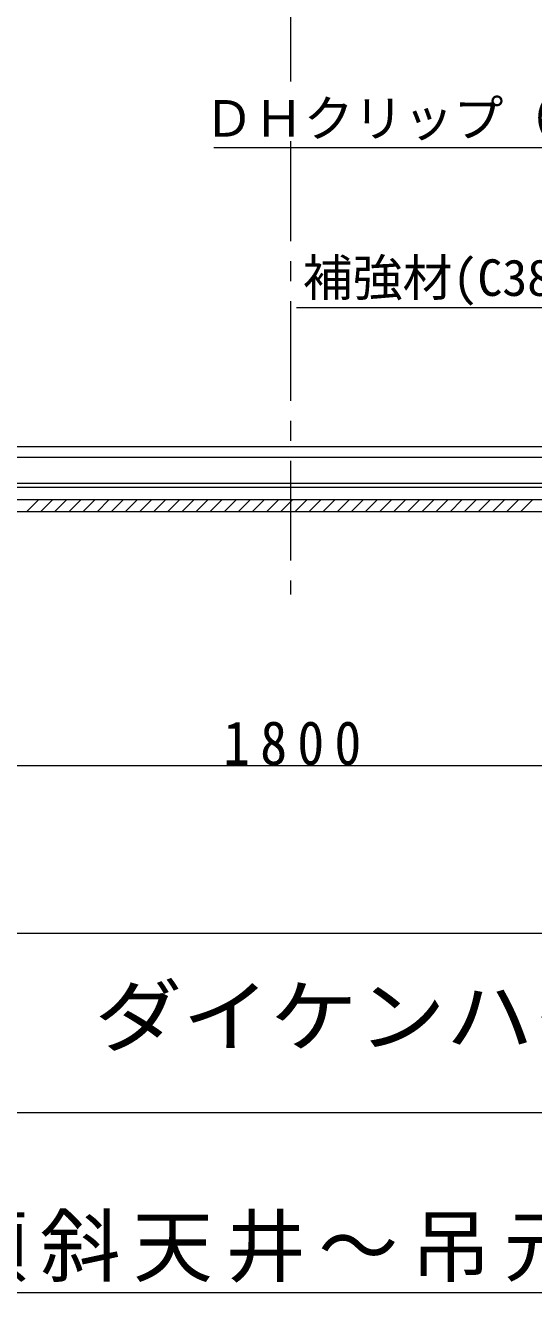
# Model space of a CAD drawing. Units: millimetres at full size, sheet at 1:20; details may follow other scales. Extents: x -4155 to 4045, y -2866 to 2834.
# Drawn here: x 649 to 1159, y -2866 to -1596 of the extents above; entities that cross this region are included whole.
import ezdxf
from ezdxf.enums import TextEntityAlignment as Align

# ---------------------------------------------------------------- set-up
doc = ezdxf.new("R2010")
doc.units = ezdxf.units.MM
doc.header["$LTSCALE"] = 20
doc.linetypes.add('CHAIN1', pattern=[8, 5, -1, 1, -1])
for name, color, linetype, lineweight in [('1-0_断面', 7, 'Continuous', 9), ('1-1_寸法', 7, 'Continuous', 9), ('1-2_文字', 7, 'Continuous', 9), ('F-0_図枠', 7, 'Continuous', 9)]:
    doc.layers.add(name, color=color, linetype=linetype, lineweight=lineweight)
doc.styles.add('ＭＳ ゴシック', font='')
doc.styles.get('ＭＳ ゴシック').set_extended_font_data('MS Gothic')

msp = doc.modelspace()

# ---------------------------------------------------------------- linework, layer by layer
at = {"layer": '1-0_断面', "color": 4, "linetype": 'CHAIN1'}
msp.add_line((915.01, -272.42), (915.01, -2166.27), dxfattribs=at)
at = {"layer": '1-0_断面'}
for p, q in [((-175.46, -2018.09), (1495.74, -2018.09)), ((-175.46, -2028.69), (1495.74, -2028.69)), ((3865.94, -2055.09), (-175.46, -2055.09)), ((3865.94, -2059.09), (-175.46, -2059.09)), ((3865.94, -2071.59), (-175.46, -2071.59)), ((650.52, -2083.59), (662.52, -2071.59)), ((664.66, -2083.59), (676.66, -2071.59)), ((678.8, -2083.59), (690.8, -2071.59)), ((692.94, -2083.59), (704.94, -2071.59)), ((707.09, -2083.59), (719.09, -2071.59)), ((721.23, -2083.59), (733.23, -2071.59)), ((735.37, -2083.59), (747.37, -2071.59)), ((749.51, -2083.59), (761.51, -2071.59)), ((763.66, -2083.59), (775.66, -2071.59)), ((777.8, -2083.59), (789.8, -2071.59)), ((791.94, -2083.59), (803.94, -2071.59)), ((806.08, -2083.59), (818.08, -2071.59)), ((820.22, -2083.59), (832.22, -2071.59)), ((834.37, -2083.59), (846.37, -2071.59)), ((848.51, -2083.59), (860.51, -2071.59)), ((862.65, -2083.59), (874.65, -2071.59)), ((876.79, -2083.59), (888.79, -2071.59)), ((890.93, -2083.59), (902.93, -2071.59)), ((905.08, -2083.59), (917.08, -2071.59)), ((919.22, -2083.59), (931.22, -2071.59)), ((933.36, -2083.59), (945.36, -2071.59)), ((947.5, -2083.59), (959.5, -2071.59)), ((961.65, -2083.59), (973.65, -2071.59)), ((975.79, -2083.59), (987.79, -2071.59)), ((989.93, -2083.59), (1001.93, -2071.59)), ((1004.07, -2083.59), (1016.07, -2071.59)), ((1018.21, -2083.59), (1030.21, -2071.59)), ((1032.36, -2083.59), (1044.36, -2071.59)), ((1046.5, -2083.59), (1058.5, -2071.59)), ((1060.64, -2083.59), (1072.64, -2071.59)), ((1074.78, -2083.59), (1086.78, -2071.59)), ((1088.92, -2083.59), (1100.92, -2071.59)), ((1103.07, -2083.59), (1115.07, -2071.59)), ((1117.21, -2083.59), (1129.21, -2071.59)), ((1131.35, -2083.59), (1143.35, -2071.59)), ((1145.49, -2083.59), (1157.49, -2071.59)), ((3865.94, -2083.59), (-175.46, -2083.59))]:
    msp.add_line(p, q, dxfattribs=at)
at = {"layer": '1-1_寸法'}
msp.add_lwpolyline([(15.01, -2337.73), (1815.01, -2337.73), (1815.01, -2095.03)], dxfattribs=at)
at = {"layer": '1-2_文字'}
for p, q in [((1391.61, -1718.85), (838.22, -1718.85)), ((1450.41, -1879.24), (921.09, -1879.24))]:
    msp.add_line(p, q, dxfattribs=at)
at = {"layer": 'F-0_図枠'}
for p, q in [((-4154.85, -2505.65), (4045.15, -2505.65)), ((2725.15, -2685.65), (-394.85, -2685.65)), ((-4154.85, -2865.65), (4045.15, -2865.65))]:
    msp.add_line(p, q, dxfattribs=at)

# ---------------------------------------------------------------- texts
at = {"layer": '1-1_寸法', "insert": (847.51, -2337.73), "char_height": 43.99, "attachment_point": 7, "style": 'ＭＳ ゴシック'}
msp.add_mtext('\\T1.38;\\W0.9;1800', dxfattribs=at)
at = {"layer": '1-2_文字', "style": 'ＭＳ ゴシック'}
for s, p in [('ＤＨクリップ（Ｃ３８用）', (828.27, -1718.85)), ('補強材(C38×18×1.2)', (927.29, -1878.34))]:
    msp.add_text(s, height=36.66, dxfattribs=at).set_placement(p, align=Align.BOTTOM_LEFT)
at = {"layer": 'F-0_図枠', "style": 'ＭＳ ゴシック', "width": 1.1}
msp.add_text('ダイケンハイブリッド天井\u3000標準図〈参考図〉', height=58.65, dxfattribs=at).set_placement((718.5, -2635.65), align=Align.BOTTOM_LEFT)
at = {"layer": 'F-0_図枠', "insert": (478.9, -2855.65), "char_height": 58.65, "attachment_point": 7, "style": 'ＭＳ ゴシック'}
msp.add_mtext('\\T1.16;【傾斜天井～吊元ﾌﾗｯﾄ】捨張仕上・基本軸組364×1800', dxfattribs=at)

doc.saveas('drawing.dxf')
